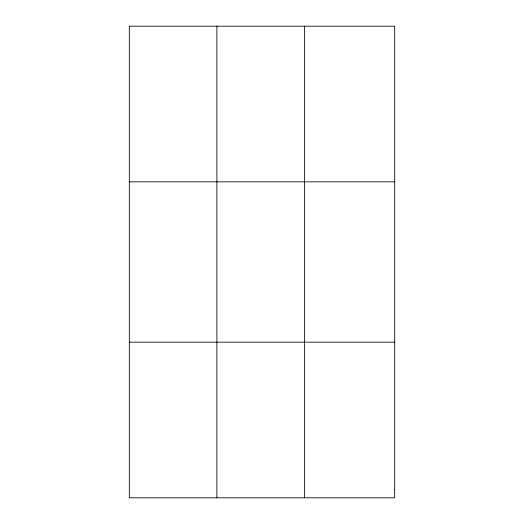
<?xml version="1.0" encoding="UTF-8"?>
<svg xmlns="http://www.w3.org/2000/svg" width="524" height="524" viewBox="0 0 524 524"><rect width="100%" height="100%" fill="white"/><g stroke="black" fill="none" stroke-linecap="round" stroke-linejoin="round"><path stroke-width="0.79" d="M216.89 26.2L216.89 497.8M304.457 26.2L304.457 497.8M129.317 181.828L394.683 181.828M129.317 342.172L394.683 342.172M394.683 489.606L394.683 497.8L129.317 497.8L129.317 26.2L394.683 26.2L394.683 489.606"/></g></svg>
